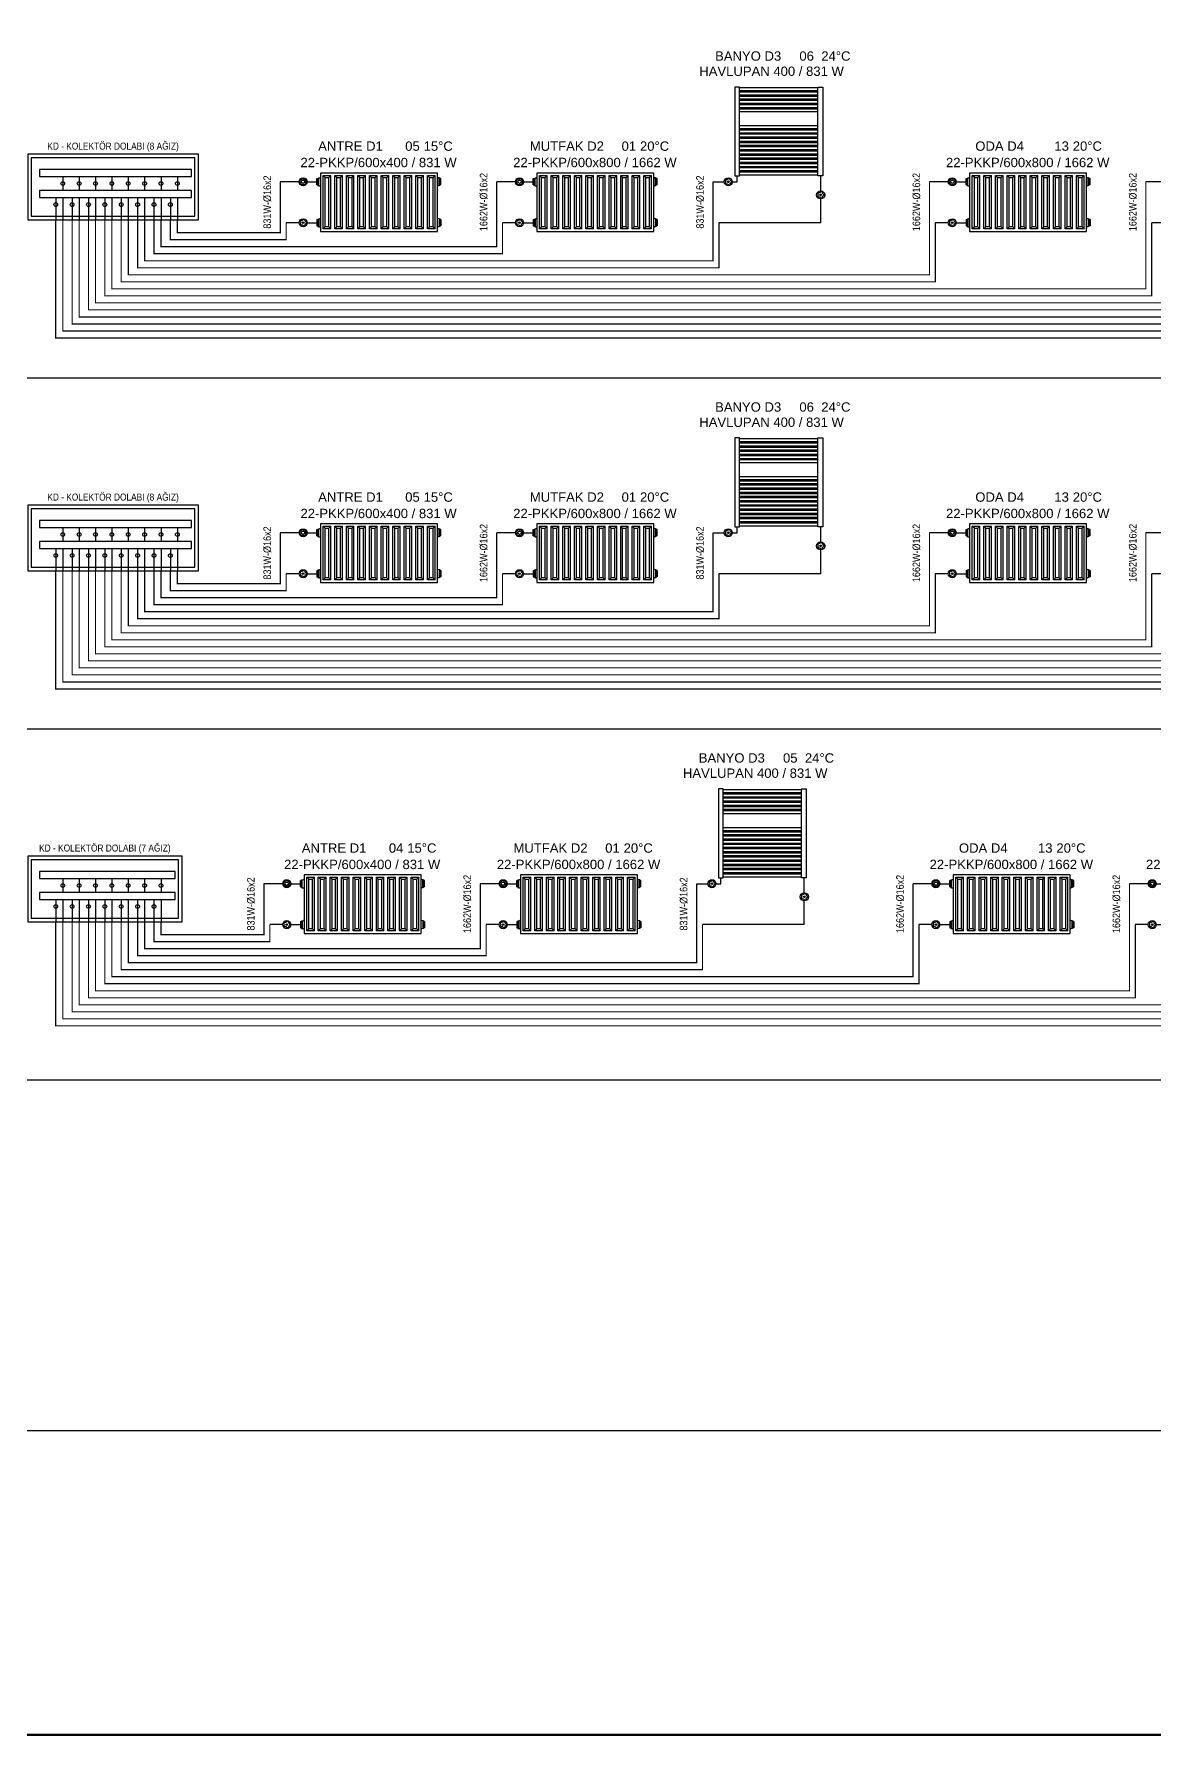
# Model space of a CAD drawing. Header units: centimetres. Extents: x -61 to 10101, y -10955 to 1521.
# Drawn here: x 5185 to 6143, y -4461 to -3006 of the extents above; entities that cross this region are included whole.
import ezdxf
from ezdxf.enums import TextEntityAlignment as Align

# ---------------------------------------------------------------- set-up
doc = ezdxf.new("R2010")
doc.units = ezdxf.units.CM
doc.linetypes.add('DASHED', pattern=[1.524, 1.27, -0.254])
doc.linetypes.add('ISITMA DONUS HATTI', pattern=[1.66, 1.57, -0.02, -0.07])
for name, color, linetype in [('MTY-ISITMA-DONUS-BORU', 30, 'ISITMA DONUS HATTI'), ('MTY-ISITMA-GIDIS-BORU', 10, 'Continuous'), ('MTY-RADYATÖR', 2, 'Continuous'), ('ROTAS-ISITMA-CAP', 41, 'Continuous'), ('ROTAS-ISITMA-DONUS', 30, 'DASHED'), ('ROTAS-ISITMA-GIDIS', 10, 'Continuous'), ('ROTAS-ISITMA-KOLEKTOR', 6, 'Continuous'), ('ROTAS-KAT-BANDI', 8, 'Continuous'), ('ROTAS-MASKE', 7, 'Continuous'), ('ROTAS-PAFTA', 7, 'Continuous'), ('ROTAS-RADYATOR', 2, 'Continuous')]:
    doc.layers.add(name, color=color, linetype=linetype)
doc.styles.add('MTYCAPLT', font='arial.ttf', dxfattribs={"width": 0.65, "height": 1})
doc.styles.add('ROTAS', font='arial.ttf')

# ---------------------------------------------------------------- blocks, each defined once
blk = doc.blocks.new('ROTAS-KOLEKTOR-SEMA-7')
for p, q in [((30, 37), (30, 25)), ((44, 37), (44, 25)), ((58, 37), (58, 25)), ((72, 37), (72, 25)), ((86, 37), (86, 25)), ((100, 37), (100, 25)), ((114, 37), (114, 25)), ((24, 19), (24, 0)), ((30, 19), (30, 0)), ((38, 19), (38, 0)), ((44, 19), (44, 0)), ((52, 19), (52, 0)), ((58, 19), (58, 0)), ((66, 19), (66, 0)), ((72, 19), (72, 0)), ((80, 19), (80, 0)), ((86, 19), (86, 0)), ((94, 19), (94, 0)), ((100, 19), (100, 0)), ((108, 19), (108, 0)), ((114, 19), (114, 0))]:
    blk.add_line(p, q)
for points in [[(0, 0), (132, 0), (132, 56), (0, 56)], [(3, 3), (129, 3), (129, 53), (3, 53)], [(10, 37), (126, 37), (126, 43), (10, 43)], [(10, 19), (126, 19), (126, 25), (10, 25)]]:
    blk.add_lwpolyline(points, close=True)
for centre in [(30, 31), (44, 31), (58, 31), (72, 31), (86, 31), (100, 31), (114, 31), (24, 13), (38, 13), (52, 13), (66, 13), (80, 13), (94, 13), (108, 13)]:
    blk.add_circle(centre, 1.6)
blk = doc.blocks.new('MTY-RADYATOR KOLON')
at = {"layer": 'MTY-ISITMA-DONUS-BORU'}
for p, q in [((11, 22.5), (0, 22.5)), ((17.9, 22.5), (26.3, 22.5))]:
    blk.add_line(p, q, dxfattribs=at)
at = {"layer": 'MTY-ISITMA-GIDIS-BORU'}
for p, q in [((11, 57.5), (-5, 57.5)), ((17.9, 57.5), (26.3, 57.5))]:
    blk.add_line(p, q, dxfattribs=at)
at = {"layer": 'MTY-RADYATÖR', "color": 15}
for p, q in [((12.3, 58.4), (11.9, 58.5)), ((12.8, 59.1), (12.5, 59.4)), ((13.4, 60), (13.6, 59.6)), ((14.5, 60.2), (14.5, 59.4)), ((15.5, 60), (15.3, 59.6)), ((16.1, 59.1), (16.4, 59.4)), ((16.6, 58.4), (17, 58.5)), ((26.3, 60.2), (27.2, 60.2)), ((26.3, 58.8), (26.3, 60.2)), ((26.3, 58.8), (27.2, 58.8)), ((26.3, 56.2), (26.3, 58.8)), ((27.2, 60.2), (27.2, 60.7)), ((27.2, 60.7), (27.8, 60.7)), ((27.2, 58.8), (27.2, 60.2)), ((27.2, 56.2), (27.2, 58.8)), ((27.8, 60.9), (28.8, 61)), ((27.8, 60.7), (27.8, 60.9)), ((27.8, 54.3), (27.8, 60.7)), ((31.6, 17.2), (31.6, 63)), ((31.6, 63), (38.2, 63)), ((33.4, 61.3), (31.6, 63)), ((33.4, 19), (33.4, 61.3)), ((33.4, 61.3), (36.5, 61.3)), ((36.5, 61.3), (38.2, 63)), ((36.5, 19), (36.5, 61.3)), ((38.2, 17.2), (38.2, 63)), ((41.5, 17.2), (41.5, 63)), ((43.3, 61.3), (41.5, 63)), ((41.5, 63), (48.1, 63)), ((43.3, 19), (43.3, 61.3)), ((43.3, 61.3), (46.4, 61.3)), ((46.4, 61.3), (48.1, 63)), ((46.4, 19), (46.4, 61.3)), ((48.1, 17.2), (48.1, 63)), ((51.5, 17.2), (51.5, 63)), ((53.2, 61.3), (51.5, 63)), ((51.5, 63), (58, 63)), ((53.2, 19), (53.2, 61.3)), ((53.2, 61.3), (56.3, 61.3)), ((56.3, 61.3), (58, 63)), ((56.3, 19), (56.3, 61.3)), ((58, 17.2), (58, 63)), ((61.4, 17.2), (61.4, 63)), ((61.4, 63), (67.9, 63)), ((63.1, 61.3), (61.4, 63)), ((63.1, 19), (63.1, 61.3)), ((63.1, 61.3), (66.2, 61.3)), ((66.2, 61.3), (67.9, 63)), ((66.2, 19), (66.2, 61.3)), ((67.9, 17.2), (67.9, 63)), ((71.3, 17.2), (71.3, 63)), ((71.3, 63), (77.8, 63)), ((73, 61.3), (71.3, 63)), ((73, 19), (73, 61.3)), ((73, 61.3), (76.1, 61.3)), ((76.1, 61.3), (77.8, 63)), ((76.1, 19), (76.1, 61.3)), ((77.8, 17.2), (77.8, 63)), ((81.2, 17.2), (81.2, 63)), ((81.2, 63), (87.7, 63)), ((82.9, 61.3), (81.2, 63)), ((82.9, 19), (82.9, 61.3)), ((82.9, 61.3), (86, 61.3)), ((86, 61.3), (87.7, 63)), ((86, 19), (86, 61.3)), ((87.7, 17.2), (87.7, 63)), ((91.1, 17.2), (91.1, 63)), ((91.1, 63), (97.6, 63)), ((92.8, 61.3), (91.1, 63)), ((92.8, 19), (92.8, 61.3)), ((92.8, 61.3), (95.9, 61.3)), ((95.9, 61.3), (97.6, 63)), ((95.9, 19), (95.9, 61.3)), ((97.6, 17.2), (97.6, 63)), ((101, 17.2), (101, 63)), ((101, 63), (107.5, 63)), ((102.7, 61.3), (101, 63)), ((102.7, 19), (102.7, 61.3)), ((102.7, 61.3), (105.8, 61.3)), ((105.8, 61.3), (107.5, 63)), ((105.8, 19), (105.8, 61.3)), ((107.5, 17.2), (107.5, 63)), ((110.9, 17.2), (110.9, 63)), ((110.9, 63), (117.4, 63)), ((112.6, 61.3), (110.9, 63)), ((112.6, 19), (112.6, 61.3)), ((112.6, 61.3), (115.7, 61.3)), ((115.7, 61.3), (117.4, 63)), ((115.7, 19), (115.7, 61.3)), ((117.4, 17.2), (117.4, 63)), ((120.8, 17.2), (120.8, 63)), ((120.8, 63), (127.3, 63)), ((122.5, 61.3), (120.8, 63)), ((122.5, 19), (122.5, 61.3)), ((122.5, 61.3), (125.6, 61.3)), ((125.6, 61.3), (127.3, 63)), ((125.6, 19), (125.6, 61.3)), ((127.3, 17.2), (127.3, 63)), ((130.8, 60.9), (129.8, 61)), ((130.8, 60.7), (130.8, 60.9)), ((130.8, 54.3), (130.8, 60.7)), ((131.4, 60.7), (130.8, 60.7)), ((131.4, 60.2), (131.4, 60.7)), ((132.3, 60.2), (131.4, 60.2)), ((131.4, 58.8), (131.4, 60.2)), ((132.3, 58.8), (131.4, 58.8)), ((131.4, 56.2), (131.4, 58.8)), ((132.3, 58.8), (132.3, 60.2)), ((132.3, 56.2), (132.3, 58.8)), ((11.7, 57.5), (12.5, 57.5)), ((12.3, 56.6), (11.9, 56.5)), ((12.8, 55.9), (12.5, 55.6)), ((13.4, 55), (13.6, 55.4)), ((14.5, 54.8), (14.5, 55.6)), ((15.5, 55), (15.3, 55.4)), ((16.1, 55.9), (16.4, 55.6)), ((17.2, 57.5), (16.4, 57.5)), ((16.6, 56.6), (17, 56.5)), ((26.3, 56.2), (27.2, 56.2)), ((26.3, 54.8), (26.3, 56.2)), ((26.3, 54.8), (27.2, 54.8)), ((27.2, 54.8), (27.2, 56.2)), ((27.2, 54.3), (27.2, 54.8)), ((27.2, 54.3), (27.8, 54.3)), ((27.8, 54.1), (27.8, 54.3)), ((27.8, 54.1), (28.8, 54)), ((130.8, 54.1), (129.8, 54)), ((131.4, 54.3), (130.8, 54.3)), ((130.8, 54.1), (130.8, 54.3)), ((132.3, 56.2), (131.4, 56.2)), ((131.4, 54.8), (131.4, 56.2)), ((132.3, 54.8), (131.4, 54.8)), ((131.4, 54.3), (131.4, 54.8)), ((132.3, 54.8), (132.3, 56.2)), ((15.2, 22.5), (13.8, 22.5)), ((26.3, 25.2), (27.2, 25.2)), ((26.3, 25.2), (26.3, 23.8)), ((26.3, 23.8), (27.2, 23.8)), ((26.3, 23.8), (26.3, 21.2)), ((26.3, 21.2), (27.2, 21.2)), ((26.3, 21.2), (26.3, 19.8)), ((26.3, 19.8), (27.2, 19.8)), ((27.2, 25.7), (27.8, 25.7)), ((27.2, 25.7), (27.2, 25.2)), ((27.2, 25.2), (27.2, 23.8)), ((27.2, 23.8), (27.2, 21.2)), ((27.2, 21.2), (27.2, 19.8)), ((27.2, 19.8), (27.2, 19.3)), ((27.2, 19.3), (27.8, 19.3)), ((27.8, 25.9), (28.8, 26)), ((27.8, 25.9), (27.8, 25.7)), ((27.8, 25.7), (27.8, 19.3)), ((27.8, 19.3), (27.8, 19.1)), ((27.8, 19.1), (28.8, 19)), ((33.4, 19), (31.6, 17.2)), ((38.2, 17.2), (31.6, 17.2)), ((36.5, 19), (33.4, 19)), ((36.5, 19), (38.2, 17.2)), ((43.3, 19), (41.5, 17.2)), ((48.1, 17.2), (41.5, 17.2)), ((46.4, 19), (43.3, 19)), ((46.4, 19), (48.1, 17.2)), ((53.2, 19), (51.5, 17.2)), ((58, 17.2), (51.5, 17.2)), ((56.3, 19), (53.2, 19)), ((56.3, 19), (58, 17.2)), ((63.1, 19), (61.4, 17.2)), ((67.9, 17.2), (61.4, 17.2)), ((66.2, 19), (63.1, 19)), ((66.2, 19), (67.9, 17.2)), ((73, 19), (71.3, 17.2)), ((77.8, 17.2), (71.3, 17.2)), ((76.1, 19), (73, 19)), ((76.1, 19), (77.8, 17.2)), ((82.9, 19), (81.2, 17.2)), ((87.7, 17.2), (81.2, 17.2)), ((86, 19), (82.9, 19)), ((86, 19), (87.7, 17.2)), ((92.8, 19), (91.1, 17.2)), ((97.6, 17.2), (91.1, 17.2)), ((95.9, 19), (92.8, 19)), ((95.9, 19), (97.6, 17.2)), ((102.7, 19), (101, 17.2)), ((107.5, 17.2), (101, 17.2)), ((105.8, 19), (102.7, 19)), ((105.8, 19), (107.5, 17.2)), ((112.6, 19), (110.9, 17.2)), ((117.4, 17.2), (110.9, 17.2)), ((115.7, 19), (112.6, 19)), ((115.7, 19), (117.4, 17.2)), ((122.5, 19), (120.8, 17.2)), ((127.3, 17.2), (120.8, 17.2)), ((125.6, 19), (122.5, 19)), ((125.6, 19), (127.3, 17.2)), ((130.8, 25.9), (129.8, 26)), ((130.8, 19.1), (129.8, 19)), ((130.8, 25.9), (130.8, 25.7)), ((130.8, 25.7), (130.8, 19.3)), ((131.4, 25.7), (130.8, 25.7)), ((130.8, 19.3), (130.8, 19.1)), ((131.4, 19.3), (130.8, 19.3)), ((131.4, 25.7), (131.4, 25.2)), ((132.3, 25.2), (131.4, 25.2)), ((131.4, 25.2), (131.4, 23.8)), ((132.3, 23.8), (131.4, 23.8)), ((131.4, 23.8), (131.4, 21.2)), ((132.3, 21.2), (131.4, 21.2)), ((131.4, 21.2), (131.4, 19.8)), ((132.3, 19.8), (131.4, 19.8)), ((131.4, 19.8), (131.4, 19.3)), ((132.3, 25.2), (132.3, 23.8)), ((132.3, 23.8), (132.3, 21.2)), ((132.3, 21.2), (132.3, 19.8))]:
    blk.add_line(p, q, dxfattribs=at)
blk.add_lwpolyline([(129.3, 65), (29.3, 65), (29.3, 15), (129.3, 15)], close=True, dxfattribs=at)
for centre, radius in [((14.5, 57.5), 3.45), ((14.5, 57.5), 2.72), ((14.5, 57.5), 1.41), ((14.5, 22.5), 3.45), ((14.5, 22.5), 0.697)]:
    blk.add_circle(centre, radius, dxfattribs=at)
for centre, radius, start, end in [((28.7, 61.6), 0.575, 274, 350), ((129.8, 61.6), 0.575, 190, 266), ((28.7, 53.4), 0.575, 10, 86), ((129.8, 53.4), 0.575, 94, 170), ((12.6, 23.9), 0.622, 108, 180), ((10.3, 22.5), 2.15, 320.2532, 39.7468), ((12.6, 21.1), 0.622, 180, 252), ((12.5, 28.5), 4.01, 267.9571, 308.0429), ((13.1, 18.2), 2.44, 37.6114, 106.3886), ((15.2, 24.7), 0.622, 36, 108), ((15.2, 20.3), 0.622, 252, 324), ((18.5, 25.4), 2.8, 186.5365, 245.4635), ((18.3, 19.7), 2.6, 112.1116, 175.8884), ((16.8, 22.5), 0.622, 324, 36), ((28.7, 26.6), 0.575, 274, 350), ((28.7, 18.4), 0.575, 10, 86), ((129.8, 26.6), 0.575, 190, 266), ((129.8, 18.4), 0.575, 94, 170)]:
    blk.add_arc(centre, radius, start, end, dxfattribs=at)
at = {"layer": 'MTY-RADYATÖR', "color": 2, "style": 'MTYCAPLT', "width": 0.65}
for tag, p, height in [('MAHAL_001', (63.5, 86), 10), ('RAD_001', (69.6, 72.5), 10), ('NO_001', (33.9, 42.2), 15), ('DERECE_001', (86.3, 32.4), 10)]:
    blk.add_attdef(tag, p, '', height=height, dxfattribs=at)
blk = doc.blocks.new('MTY-RADYATÖR BANYOPAN KOLON')
at = {"layer": 'MTY-ISITMA-DONUS-BORU'}
for p, q in [((87, 49.7), (87, 62.5)), ((87, 22.5), (87, 42.8)), ((87, 22.5), (0, 22.5))]:
    blk.add_line(p, q, dxfattribs=at)
at = {"layer": 'MTY-ISITMA-GIDIS-BORU'}
for p, q in [((15.7, 57.5), (15.7, 62.5)), ((-5, 57.5), (4.6, 57.5)), ((11.5, 57.5), (15.7, 57.5))]:
    blk.add_line(p, q, dxfattribs=at)
at = {"layer": 'MTY-RADYATÖR', "color": 15}
for p, q in [((8.7, 57.5), (7.3, 57.5)), ((87.7, 46.3), (86.3, 46.3))]:
    blk.add_line(p, q, dxfattribs=at)
at = {"layer": 'MTY-RADYATÖR', "color": 15, "linetype": 'ByBlock'}
for points in [[(13.7, 138.5), (13.7, 62.5)], [(17.7, 138.5), (13.7, 138.5)], [(17.7, 62.5), (17.7, 138.5)], [(84.7, 137.7), (17.7, 137.7)], [(84.7, 135.2), (17.7, 135.2)], [(84.7, 134.1), (17.7, 134.1)], [(84.7, 131.6), (17.7, 131.6)], [(84.7, 62.5), (84.7, 138.5)], [(84.7, 138.5), (88.7, 138.5)], [(88.7, 138.5), (88.7, 62.5)], [(84.7, 130.5), (17.7, 130.5)], [(84.7, 128), (17.7, 128)], [(84.7, 126.9), (17.7, 126.9)], [(84.7, 124.4), (17.7, 124.4)], [(84.7, 123.3), (17.7, 123.3)], [(84.7, 120.8), (17.7, 120.8)], [(84.7, 119.7), (17.7, 119.7)], [(84.7, 117.2), (17.7, 117.2)], [(84.7, 105.3), (17.7, 105.3)], [(84.7, 102.8), (17.7, 102.8)], [(84.7, 101.7), (17.7, 101.7)], [(84.7, 99.2), (17.7, 99.2)], [(84.7, 98.1), (17.7, 98.1)], [(84.7, 95.6), (17.7, 95.6)], [(84.7, 94.5), (17.7, 94.5)], [(84.7, 92), (17.7, 92)], [(84.7, 90.9), (17.7, 90.9)], [(84.7, 88.4), (17.7, 88.4)], [(84.7, 87.3), (17.7, 87.3)], [(84.7, 84.8), (17.7, 84.8)], [(84.7, 83.7), (17.7, 83.7)], [(84.7, 81.2), (17.7, 81.2)], [(84.7, 80.1), (17.7, 80.1)], [(84.7, 77.6), (17.7, 77.6)], [(84.7, 76.5), (17.7, 76.5)], [(84.7, 74), (17.7, 74)], [(84.7, 72.9), (17.7, 72.9)], [(13.7, 62.5), (17.7, 62.5)], [(84.7, 70.4), (17.7, 70.4)], [(84.7, 69.3), (17.7, 69.3)], [(84.7, 66.9), (17.7, 66.9)], [(84.7, 65.7), (17.7, 65.7)], [(84.7, 63.2), (17.7, 63.2)], [(88.7, 62.5), (84.7, 62.5)]]:
    blk.add_lwpolyline(points, dxfattribs=at)
at = {"layer": 'MTY-RADYATÖR', "color": 15}
for centre, radius in [((8, 57.5), 3.45), ((8, 57.5), 0.697), ((87, 46.3), 3.45), ((87, 46.3), 0.697)]:
    blk.add_circle(centre, radius, dxfattribs=at)
for centre, radius, start, end in [((6.1, 58.9), 0.622, 108, 180), ((3.8, 57.5), 2.15, 320.2532, 39.7468), ((6.1, 63.5), 4.01, 267.9571, 308.0429), ((8.7, 59.7), 0.622, 36, 108), ((12, 60.4), 2.8, 186.5365, 245.4635), ((6.1, 56.1), 0.622, 180, 252), ((6.6, 53.2), 2.44, 37.6114, 106.3886), ((8.7, 55.3), 0.622, 252, 324), ((11.8, 54.7), 2.6, 112.1116, 175.8884), ((10.4, 57.5), 0.622, 324, 36), ((85.1, 47.7), 0.622, 108, 180), ((82.8, 46.3), 2.15, 320.2532, 39.7468), ((85.1, 44.9), 0.622, 180, 252), ((85, 52.3), 4.01, 267.9571, 308.0429), ((85.6, 42), 2.44, 37.6114, 106.3886), ((87.7, 48.5), 0.622, 36, 108), ((87.7, 44.1), 0.622, 252, 324), ((91, 49.2), 2.8, 186.5365, 245.4635), ((90.8, 43.5), 2.6, 112.1116, 175.8884), ((89.3, 46.3), 0.622, 324, 36)]:
    blk.add_arc(centre, radius, start, end, dxfattribs=at)
at = {"layer": 'MTY-RADYATÖR', "style": 'MTYCAPLT', "width": 0.65}
for tag, p, height in [('MAHAL_001', (35.4, 157.7), 10), ('RAD_001', (41.5, 142.7), 10), ('DERECE_001', (32.2, 111.8), 10), ('NO_001', (40.8, 78), 15)]:
    blk.add_attdef(tag, p, '', height=height, dxfattribs=at)
blk = doc.blocks.new('ROTAS-KOLEKTOR-SEMA-8')
for p, q in [((30, 37), (30, 25)), ((44, 37), (44, 25)), ((58, 37), (58, 25)), ((72, 37), (72, 25)), ((86, 37), (86, 25)), ((100, 37), (100, 25)), ((114, 37), (114, 25)), ((128, 37), (128, 25)), ((24, 19), (24, 0)), ((30, 19), (30, 0)), ((38, 19), (38, 0)), ((44, 19), (44, 0)), ((52, 19), (52, 0)), ((58, 19), (58, 0)), ((66, 19), (66, 0)), ((72, 19), (72, 0)), ((80, 19), (80, 0)), ((86, 19), (86, 0)), ((94, 19), (94, 0)), ((100, 19), (100, 0)), ((108, 19), (108, 0)), ((114, 19), (114, 0)), ((122, 19), (122, 0)), ((128, 19), (128, 0))]:
    blk.add_line(p, q)
for points in [[(0, 0), (146, 0), (146, 56), (0, 56)], [(3, 3), (143, 3), (143, 53), (3, 53)], [(10, 37), (140, 37), (140, 43), (10, 43)], [(10, 19), (140, 19), (140, 25), (10, 25)]]:
    blk.add_lwpolyline(points, close=True)
for centre in [(30, 31), (44, 31), (58, 31), (72, 31), (86, 31), (100, 31), (114, 31), (128, 31), (24, 13), (38, 13), (52, 13), (66, 13), (80, 13), (94, 13), (108, 13), (122, 13)]:
    blk.add_circle(centre, 1.6)

msp = doc.modelspace()

# ---------------------------------------------------------------- linework, layer by layer
at = {"layer": 'ROTAS-ISITMA-DONUS', "ltscale": 12, "const_width": 1}
for points in [[(5204, -3165), (5204, -3266), (6696, -3266), (6696, -3167.5)], [(5218, -3165), (5218, -3254), (6511, -3254), (6511, -3167.5)], [(5232, -3165), (5232, -3242), (6326, -3242), (6326, -3167.5)], [(5246, -3165), (5246, -3230), (6141, -3230), (6141, -3167.5)], [(5260, -3165), (5260, -3218), (5956, -3218), (5956, -3167.5)], [(5274, -3165), (5274, -3206), (5771, -3206), (5771, -3167.5)], [(5288, -3165), (5288, -3194), (5586, -3194), (5586, -3167.5)], [(5302, -3165), (5302, -3182), (5401, -3182), (5401, -3167.5)], [(5204, -3465), (5204, -3566), (6696, -3566), (6696, -3467.5)], [(5218, -3465), (5218, -3554), (6511, -3554), (6511, -3467.5)], [(5232, -3465), (5232, -3542), (6326, -3542), (6326, -3467.5)], [(5246, -3465), (5246, -3530), (6141, -3530), (6141, -3467.5)], [(5260, -3465), (5260, -3518), (5956, -3518), (5956, -3467.5)], [(5274, -3465), (5274, -3506), (5771, -3506), (5771, -3467.5)], [(5288, -3465), (5288, -3494), (5586, -3494), (5586, -3467.5)], [(5302, -3465), (5302, -3482), (5401, -3482), (5401, -3467.5)], [(5204, -3765), (5204, -3854), (6497, -3854), (6497, -3767.5)], [(5218, -3765), (5218, -3842), (6312, -3842), (6312, -3767.5)], [(5232, -3765), (5232, -3830), (6127, -3830), (6127, -3767.5)], [(5246, -3765), (5246, -3818), (5942, -3818), (5942, -3767.5)], [(5260, -3765), (5260, -3806), (5757, -3806), (5757, -3767.5)], [(5274, -3765), (5274, -3794), (5572, -3794), (5572, -3767.5)], [(5288, -3765), (5288, -3782), (5387, -3782), (5387, -3767.5)]]:
    msp.add_lwpolyline(points, dxfattribs=at)
at = {"layer": 'ROTAS-ISITMA-GIDIS', "const_width": 1}
for points in [[(5210, -3165), (5210, -3260), (6691, -3260), (6691, -3132.5)], [(5224, -3165), (5224, -3248), (6506, -3248), (6506, -3132.5)], [(5238, -3165), (5238, -3236), (6321, -3236), (6321, -3132.5)], [(5252, -3165), (5252, -3224), (6136, -3224), (6136, -3132.5)], [(5266, -3165), (5266, -3212), (5951, -3212), (5951, -3132.5)], [(5280, -3165), (5280, -3200), (5766, -3200), (5766, -3132.5)], [(5294, -3165), (5294, -3188), (5581, -3188), (5581, -3132.5)], [(5308, -3165), (5308, -3176), (5396, -3176), (5396, -3132.5)], [(5210, -3465), (5210, -3560), (6691, -3560), (6691, -3432.5)], [(5224, -3465), (5224, -3548), (6506, -3548), (6506, -3432.5)], [(5238, -3465), (5238, -3536), (6321, -3536), (6321, -3432.5)], [(5252, -3465), (5252, -3524), (6136, -3524), (6136, -3432.5)], [(5266, -3465), (5266, -3512), (5951, -3512), (5951, -3432.5)], [(5280, -3465), (5280, -3500), (5766, -3500), (5766, -3432.5)], [(5294, -3465), (5294, -3488), (5581, -3488), (5581, -3432.5)], [(5308, -3465), (5308, -3476), (5396, -3476), (5396, -3432.5)], [(5210, -3765), (5210, -3848), (6492, -3848), (6492, -3732.5)], [(5224, -3765), (5224, -3836), (6307, -3836), (6307, -3732.5)], [(5238, -3765), (5238, -3824), (6122, -3824), (6122, -3732.5)], [(5252, -3765), (5252, -3812), (5937, -3812), (5937, -3732.5)], [(5266, -3765), (5266, -3800), (5752, -3800), (5752, -3732.5)], [(5280, -3765), (5280, -3788), (5567, -3788), (5567, -3732.5)], [(5294, -3765), (5294, -3776), (5382, -3776), (5382, -3732.5)]]:
    msp.add_lwpolyline(points, dxfattribs=at)
at = {"layer": 'ROTAS-KAT-BANDI'}
for points in [[(2000, -3300), (7400, -3300)], [(2000, -3600), (7400, -3600)], [(2000, -3900), (7400, -3900)], [(2000, -4200), (7400, -4200)]]:
    msp.add_lwpolyline(points, dxfattribs=at)

# ---------------------------------------------------------------- block references
at = {"layer": 'ROTAS-ISITMA-KOLEKTOR'}
for name, p in [('ROTAS-KOLEKTOR-SEMA-8', (5180, -3165)), ('ROTAS-KOLEKTOR-SEMA-8', (5180, -3465)), ('ROTAS-KOLEKTOR-SEMA-7', (5180, -3765))]:
    msp.add_blockref(name, p, dxfattribs=at)
at = {"layer": 'ROTAS-RADYATOR'}
ref = msp.add_blockref('MTY-RADYATOR KOLON', (6141, -3190), dxfattribs=at)
ref.add_attrib('RAD_001', '22-PKKP/600x800 / 1662 W', dxfattribs={"layer": 'MTY-RADYATÖR', "color": 2, "height": 8, "style": 'MTYCAPLT'}).set_placement((6220, -3116), align=Align.MIDDLE_CENTER)
ref.add_attrib('NO_001', '03', dxfattribs={"layer": 'MTY-RADYATÖR', "color": 2, "height": 8, "style": 'MTYCAPLT'}).set_placement((6249, -3102), align=Align.MIDDLE_CENTER)
ref.add_attrib('DERECE_001', '20°C', dxfattribs={"layer": 'MTY-RADYATÖR', "color": 2, "height": 8, "style": 'MTYCAPLT'}).set_placement((6271, -3102), align=Align.MIDDLE_CENTER)
ref.add_attrib('MAHAL_001', 'ODA D5', dxfattribs={"layer": 'MTY-RADYATÖR', "color": 2, "height": 8, "style": 'MTYCAPLT'}).set_placement((6196, -3102), align=Align.MIDDLE_CENTER)
ref = msp.add_blockref('MTY-RADYATOR KOLON', (6141, -3490), dxfattribs=at)
ref.add_attrib('RAD_001', '22-PKKP/600x800 / 1662 W', dxfattribs={"layer": 'MTY-RADYATÖR', "color": 2, "height": 8, "style": 'MTYCAPLT'}).set_placement((6220, -3416), align=Align.MIDDLE_CENTER)
ref.add_attrib('NO_001', '03', dxfattribs={"layer": 'MTY-RADYATÖR', "color": 2, "height": 8, "style": 'MTYCAPLT'}).set_placement((6249, -3402), align=Align.MIDDLE_CENTER)
ref.add_attrib('DERECE_001', '20°C', dxfattribs={"layer": 'MTY-RADYATÖR', "color": 2, "height": 8, "style": 'MTYCAPLT'}).set_placement((6271, -3402), align=Align.MIDDLE_CENTER)
ref.add_attrib('MAHAL_001', 'ODA D5', dxfattribs={"layer": 'MTY-RADYATÖR', "color": 2, "height": 8, "style": 'MTYCAPLT'}).set_placement((6196, -3402), align=Align.MIDDLE_CENTER)
ref = msp.add_blockref('MTY-RADYATOR KOLON', (6127, -3790), dxfattribs=at)
ref.add_attrib('RAD_001', '22-PKKP/600x800 / 1662 W', dxfattribs={"layer": 'MTY-RADYATÖR', "color": 2, "height": 8, "style": 'MTYCAPLT'}).set_placement((6206, -3716), align=Align.MIDDLE_CENTER)
ref.add_attrib('NO_001', '03', dxfattribs={"layer": 'MTY-RADYATÖR', "color": 2, "height": 8, "style": 'MTYCAPLT'}).set_placement((6235, -3702), align=Align.MIDDLE_CENTER)
ref.add_attrib('DERECE_001', '20°C', dxfattribs={"layer": 'MTY-RADYATÖR', "color": 2, "height": 8, "style": 'MTYCAPLT'}).set_placement((6257, -3702), align=Align.MIDDLE_CENTER)
ref.add_attrib('MAHAL_001', 'ODA D5', dxfattribs={"layer": 'MTY-RADYATÖR', "color": 2, "height": 8, "style": 'MTYCAPLT'}).set_placement((6182, -3702), align=Align.MIDDLE_CENTER)

# ---------------------------------------------------------------- wipeouts: each hides what was drawn before it
for points in [[(5764, -3044), (5864, -3044), (5864, -3032), (5764, -3032)], [(5420.8, -3122), (5535.2, -3122), (5535.2, -3110), (5420.8, -3110)], [(5603.4, -3122), (5722.6, -3122), (5722.6, -3110), (5603.4, -3110)], [(5973.4, -3122), (6092.6, -3122), (6092.6, -3110), (5973.4, -3110)], [(5764, -3344), (5864, -3344), (5864, -3332), (5764, -3332)], [(5420.8, -3422), (5535.2, -3422), (5535.2, -3410), (5420.8, -3410)], [(5603.4, -3422), (5722.6, -3422), (5722.6, -3410), (5603.4, -3410)], [(5973.4, -3422), (6092.6, -3422), (6092.6, -3410), (5973.4, -3410)], [(5750, -3644), (5850, -3644), (5850, -3632), (5750, -3632)], [(5406.8, -3722), (5521.2, -3722), (5521.2, -3710), (5406.8, -3710)], [(5589.4, -3722), (5708.6, -3722), (5708.6, -3710), (5589.4, -3710)], [(5959.4, -3722), (6078.6, -3722), (6078.6, -3710), (5959.4, -3710)]]:
    msp.add_wipeout(points).dxf.layer = 'ROTAS-MASKE'

# ---------------------------------------------------------------- next in the draw order: wipeouts: each hides what was drawn before it
for points in [[(5772.8, -3031), (5815.2, -3031), (5815.2, -3019), (5772.8, -3019)], [(5837.2, -3031), (5850.8, -3031), (5850.8, -3019), (5837.2, -3019)], [(5205.6, -3106.5), (5297.4, -3106.5), (5297.4, -3097.5), (5205.6, -3097.5)], [(5432.8, -3108), (5475.2, -3108), (5475.2, -3096), (5432.8, -3096)], [(5500.2, -3108), (5513.8, -3108), (5513.8, -3096), (5500.2, -3096)], [(5615.4, -3108), (5662.6, -3108), (5662.6, -3096), (5615.4, -3096)], [(5685.2, -3108), (5698.8, -3108), (5698.8, -3096), (5685.2, -3096)], [(5992.6, -3108), (6025.4, -3108), (6025.4, -3096), (5992.6, -3096)], [(6055.2, -3108), (6068.8, -3108), (6068.8, -3096), (6055.2, -3096)], [(6131.6, -3171.2), (6131.6, -3131.5), (6121.9, -3131.5), (6121.9, -3171.2)], [(5772.8, -3331), (5815.2, -3331), (5815.2, -3319), (5772.8, -3319)], [(5837.2, -3331), (5850.8, -3331), (5850.8, -3319), (5837.2, -3319)], [(5205.6, -3406.5), (5297.4, -3406.5), (5297.4, -3397.5), (5205.6, -3397.5)], [(5432.8, -3408), (5475.2, -3408), (5475.2, -3396), (5432.8, -3396)], [(5500.2, -3408), (5513.8, -3408), (5513.8, -3396), (5500.2, -3396)], [(5615.4, -3408), (5662.6, -3408), (5662.6, -3396), (5615.4, -3396)], [(5685.2, -3408), (5698.8, -3408), (5698.8, -3396), (5685.2, -3396)], [(5992.6, -3408), (6025.4, -3408), (6025.4, -3396), (5992.6, -3396)], [(6055.2, -3408), (6068.8, -3408), (6068.8, -3396), (6055.2, -3396)], [(6131.6, -3471.2), (6131.6, -3431.5), (6121.9, -3431.5), (6121.9, -3471.2)], [(5758.8, -3631), (5801.2, -3631), (5801.2, -3619), (5758.8, -3619)], [(5823.2, -3631), (5836.8, -3631), (5836.8, -3619), (5823.2, -3619)], [(5198.6, -3706.5), (5290.4, -3706.5), (5290.4, -3697.5), (5198.6, -3697.5)], [(5418.8, -3708), (5461.2, -3708), (5461.2, -3696), (5418.8, -3696)], [(5486.2, -3708), (5499.8, -3708), (5499.8, -3696), (5486.2, -3696)], [(5601.4, -3708), (5648.6, -3708), (5648.6, -3696), (5601.4, -3696)], [(5671.2, -3708), (5684.8, -3708), (5684.8, -3696), (5671.2, -3696)], [(5978.6, -3708), (6011.4, -3708), (6011.4, -3696), (5978.6, -3696)], [(6041.2, -3708), (6054.8, -3708), (6054.8, -3696), (6041.2, -3696)], [(6117.6, -3771.2), (6117.6, -3731.5), (6107.9, -3731.5), (6107.9, -3771.2)]]:
    msp.add_wipeout(points).dxf.layer = 'ROTAS-MASKE'

# ---------------------------------------------------------------- next in the draw order: texts
at = {"layer": 'ROTAS-ISITMA-CAP', "style": 'ROTAS', "width": 0.85}
for p in [(6130, -3149.8), (6130, -3449.8), (6116, -3749.8)]:
    msp.add_text('1662W-Ø16x2', height=6.5, rotation=90, dxfattribs=at).set_placement(p, align=Align.BOTTOM_CENTER)
at = {"layer": 'ROTAS-ISITMA-KOLEKTOR', "style": 'ROTAS', "width": 0.85}
for s, p in [('KD - KOLEKTÖR DOLABI (8 AĞIZ)', (5253, -3102)), ('KD - KOLEKTÖR DOLABI (8 AĞIZ)', (5253, -3402)), ('KD - KOLEKTÖR DOLABI (7 AĞIZ)', (5246, -3702))]:
    msp.add_text(s, height=6, dxfattribs=at).set_placement(p, align=Align.MIDDLE_CENTER)

# ---------------------------------------------------------------- next in the draw order: wipeouts: each hides what was drawn before it
for points in [[(5857.4, -3031), (5880.6, -3031), (5880.6, -3019), (5857.4, -3019)], [(5517.4, -3108), (5540.6, -3108), (5540.6, -3096), (5517.4, -3096)], [(5702.4, -3108), (5725.6, -3108), (5725.6, -3096), (5702.4, -3096)], [(6072.4, -3108), (6095.6, -3108), (6095.6, -3096), (6072.4, -3096)], [(5857.4, -3331), (5880.6, -3331), (5880.6, -3319), (5857.4, -3319)], [(5517.4, -3408), (5540.6, -3408), (5540.6, -3396), (5517.4, -3396)], [(5702.4, -3408), (5725.6, -3408), (5725.6, -3396), (5702.4, -3396)], [(6072.4, -3408), (6095.6, -3408), (6095.6, -3396), (6072.4, -3396)], [(5843.4, -3631), (5866.6, -3631), (5866.6, -3619), (5843.4, -3619)], [(5503.4, -3708), (5526.6, -3708), (5526.6, -3696), (5503.4, -3696)], [(5688.4, -3708), (5711.6, -3708), (5711.6, -3696), (5688.4, -3696)], [(6058.4, -3708), (6081.6, -3708), (6081.6, -3696), (6058.4, -3696)]]:
    msp.add_wipeout(points).dxf.layer = 'ROTAS-MASKE'

# ---------------------------------------------------------------- next in the draw order: block references
at = {"layer": 'ROTAS-RADYATOR'}
ref = msp.add_blockref('MTY-RADYATÖR BANYOPAN KOLON', (5771, -3190), dxfattribs=at)
ref.add_attrib('RAD_001', 'HAVLUPAN 400 / 831 W', dxfattribs={"layer": 'MTY-RADYATÖR', "height": 8, "style": 'MTYCAPLT'}).set_placement((5816, -3038), align=Align.MIDDLE_CENTER)
ref.add_attrib('NO_001', '06', dxfattribs={"layer": 'MTY-RADYATÖR', "height": 8, "style": 'MTYCAPLT'}).set_placement((5846, -3025), align=Align.MIDDLE_CENTER)
ref.add_attrib('DERECE_001', '24°C', dxfattribs={"layer": 'MTY-RADYATÖR', "height": 8, "style": 'MTYCAPLT'}).set_placement((5871, -3025), align=Align.MIDDLE_CENTER)
ref.add_attrib('MAHAL_001', 'BANYO D3', dxfattribs={"layer": 'MTY-RADYATÖR', "height": 8, "style": 'MTYCAPLT'}).set_placement((5796, -3025), align=Align.MIDDLE_CENTER)
ref = msp.add_blockref('MTY-RADYATOR KOLON', (5401, -3190), dxfattribs=at)
ref.add_attrib('RAD_001', '22-PKKP/600x400 / 831 W', dxfattribs={"layer": 'MTY-RADYATÖR', "color": 2, "height": 8, "style": 'MTYCAPLT'}).set_placement((5480, -3116), align=Align.MIDDLE_CENTER)
ref.add_attrib('NO_001', '05', dxfattribs={"layer": 'MTY-RADYATÖR', "color": 2, "height": 8, "style": 'MTYCAPLT'}).set_placement((5509, -3102), align=Align.MIDDLE_CENTER)
ref.add_attrib('DERECE_001', '15°C', dxfattribs={"layer": 'MTY-RADYATÖR', "color": 2, "height": 8, "style": 'MTYCAPLT'}).set_placement((5531, -3102), align=Align.MIDDLE_CENTER)
ref.add_attrib('MAHAL_001', 'ANTRE D1', dxfattribs={"layer": 'MTY-RADYATÖR', "color": 2, "height": 8, "style": 'MTYCAPLT'}).set_placement((5456, -3102), align=Align.MIDDLE_CENTER)
ref = msp.add_blockref('MTY-RADYATOR KOLON', (5586, -3190), dxfattribs=at)
ref.add_attrib('RAD_001', '22-PKKP/600x800 / 1662 W', dxfattribs={"layer": 'MTY-RADYATÖR', "color": 2, "height": 8, "style": 'MTYCAPLT'}).set_placement((5665, -3116), align=Align.MIDDLE_CENTER)
ref.add_attrib('NO_001', '01', dxfattribs={"layer": 'MTY-RADYATÖR', "color": 2, "height": 8, "style": 'MTYCAPLT'}).set_placement((5694, -3102), align=Align.MIDDLE_CENTER)
ref.add_attrib('DERECE_001', '20°C', dxfattribs={"layer": 'MTY-RADYATÖR', "color": 2, "height": 8, "style": 'MTYCAPLT'}).set_placement((5716, -3102), align=Align.MIDDLE_CENTER)
ref.add_attrib('MAHAL_001', 'MUTFAK D2', dxfattribs={"layer": 'MTY-RADYATÖR', "color": 2, "height": 8, "style": 'MTYCAPLT'}).set_placement((5641, -3102), align=Align.MIDDLE_CENTER)
ref = msp.add_blockref('MTY-RADYATOR KOLON', (5956, -3190), dxfattribs=at)
ref.add_attrib('RAD_001', '22-PKKP/600x800 / 1662 W', dxfattribs={"layer": 'MTY-RADYATÖR', "color": 2, "height": 8, "style": 'MTYCAPLT'}).set_placement((6035, -3116), align=Align.MIDDLE_CENTER)
ref.add_attrib('NO_001', '13', dxfattribs={"layer": 'MTY-RADYATÖR', "color": 2, "height": 8, "style": 'MTYCAPLT'}).set_placement((6064, -3102), align=Align.MIDDLE_CENTER)
ref.add_attrib('DERECE_001', '20°C', dxfattribs={"layer": 'MTY-RADYATÖR', "color": 2, "height": 8, "style": 'MTYCAPLT'}).set_placement((6086, -3102), align=Align.MIDDLE_CENTER)
ref.add_attrib('MAHAL_001', 'ODA D4', dxfattribs={"layer": 'MTY-RADYATÖR', "color": 2, "height": 8, "style": 'MTYCAPLT'}).set_placement((6011, -3102), align=Align.MIDDLE_CENTER)
ref = msp.add_blockref('MTY-RADYATÖR BANYOPAN KOLON', (5771, -3490), dxfattribs=at)
ref.add_attrib('RAD_001', 'HAVLUPAN 400 / 831 W', dxfattribs={"layer": 'MTY-RADYATÖR', "height": 8, "style": 'MTYCAPLT'}).set_placement((5816, -3338), align=Align.MIDDLE_CENTER)
ref.add_attrib('NO_001', '06', dxfattribs={"layer": 'MTY-RADYATÖR', "height": 8, "style": 'MTYCAPLT'}).set_placement((5846, -3325), align=Align.MIDDLE_CENTER)
ref.add_attrib('DERECE_001', '24°C', dxfattribs={"layer": 'MTY-RADYATÖR', "height": 8, "style": 'MTYCAPLT'}).set_placement((5871, -3325), align=Align.MIDDLE_CENTER)
ref.add_attrib('MAHAL_001', 'BANYO D3', dxfattribs={"layer": 'MTY-RADYATÖR', "height": 8, "style": 'MTYCAPLT'}).set_placement((5796, -3325), align=Align.MIDDLE_CENTER)
ref = msp.add_blockref('MTY-RADYATOR KOLON', (5401, -3490), dxfattribs=at)
ref.add_attrib('RAD_001', '22-PKKP/600x400 / 831 W', dxfattribs={"layer": 'MTY-RADYATÖR', "color": 2, "height": 8, "style": 'MTYCAPLT'}).set_placement((5480, -3416), align=Align.MIDDLE_CENTER)
ref.add_attrib('NO_001', '05', dxfattribs={"layer": 'MTY-RADYATÖR', "color": 2, "height": 8, "style": 'MTYCAPLT'}).set_placement((5509, -3402), align=Align.MIDDLE_CENTER)
ref.add_attrib('DERECE_001', '15°C', dxfattribs={"layer": 'MTY-RADYATÖR', "color": 2, "height": 8, "style": 'MTYCAPLT'}).set_placement((5531, -3402), align=Align.MIDDLE_CENTER)
ref.add_attrib('MAHAL_001', 'ANTRE D1', dxfattribs={"layer": 'MTY-RADYATÖR', "color": 2, "height": 8, "style": 'MTYCAPLT'}).set_placement((5456, -3402), align=Align.MIDDLE_CENTER)
ref = msp.add_blockref('MTY-RADYATOR KOLON', (5586, -3490), dxfattribs=at)
ref.add_attrib('RAD_001', '22-PKKP/600x800 / 1662 W', dxfattribs={"layer": 'MTY-RADYATÖR', "color": 2, "height": 8, "style": 'MTYCAPLT'}).set_placement((5665, -3416), align=Align.MIDDLE_CENTER)
ref.add_attrib('NO_001', '01', dxfattribs={"layer": 'MTY-RADYATÖR', "color": 2, "height": 8, "style": 'MTYCAPLT'}).set_placement((5694, -3402), align=Align.MIDDLE_CENTER)
ref.add_attrib('DERECE_001', '20°C', dxfattribs={"layer": 'MTY-RADYATÖR', "color": 2, "height": 8, "style": 'MTYCAPLT'}).set_placement((5716, -3402), align=Align.MIDDLE_CENTER)
ref.add_attrib('MAHAL_001', 'MUTFAK D2', dxfattribs={"layer": 'MTY-RADYATÖR', "color": 2, "height": 8, "style": 'MTYCAPLT'}).set_placement((5641, -3402), align=Align.MIDDLE_CENTER)
ref = msp.add_blockref('MTY-RADYATOR KOLON', (5956, -3490), dxfattribs=at)
ref.add_attrib('RAD_001', '22-PKKP/600x800 / 1662 W', dxfattribs={"layer": 'MTY-RADYATÖR', "color": 2, "height": 8, "style": 'MTYCAPLT'}).set_placement((6035, -3416), align=Align.MIDDLE_CENTER)
ref.add_attrib('NO_001', '13', dxfattribs={"layer": 'MTY-RADYATÖR', "color": 2, "height": 8, "style": 'MTYCAPLT'}).set_placement((6064, -3402), align=Align.MIDDLE_CENTER)
ref.add_attrib('DERECE_001', '20°C', dxfattribs={"layer": 'MTY-RADYATÖR', "color": 2, "height": 8, "style": 'MTYCAPLT'}).set_placement((6086, -3402), align=Align.MIDDLE_CENTER)
ref.add_attrib('MAHAL_001', 'ODA D4', dxfattribs={"layer": 'MTY-RADYATÖR', "color": 2, "height": 8, "style": 'MTYCAPLT'}).set_placement((6011, -3402), align=Align.MIDDLE_CENTER)
ref = msp.add_blockref('MTY-RADYATÖR BANYOPAN KOLON', (5757, -3790), dxfattribs=at)
ref.add_attrib('RAD_001', 'HAVLUPAN 400 / 831 W', dxfattribs={"layer": 'MTY-RADYATÖR', "height": 8, "style": 'MTYCAPLT'}).set_placement((5802, -3638), align=Align.MIDDLE_CENTER)
ref.add_attrib('NO_001', '05', dxfattribs={"layer": 'MTY-RADYATÖR', "height": 8, "style": 'MTYCAPLT'}).set_placement((5832, -3625), align=Align.MIDDLE_CENTER)
ref.add_attrib('DERECE_001', '24°C', dxfattribs={"layer": 'MTY-RADYATÖR', "height": 8, "style": 'MTYCAPLT'}).set_placement((5857, -3625), align=Align.MIDDLE_CENTER)
ref.add_attrib('MAHAL_001', 'BANYO D3', dxfattribs={"layer": 'MTY-RADYATÖR', "height": 8, "style": 'MTYCAPLT'}).set_placement((5782, -3625), align=Align.MIDDLE_CENTER)
ref = msp.add_blockref('MTY-RADYATOR KOLON', (5387, -3790), dxfattribs=at)
ref.add_attrib('RAD_001', '22-PKKP/600x400 / 831 W', dxfattribs={"layer": 'MTY-RADYATÖR', "color": 2, "height": 8, "style": 'MTYCAPLT'}).set_placement((5466, -3716), align=Align.MIDDLE_CENTER)
ref.add_attrib('NO_001', '04', dxfattribs={"layer": 'MTY-RADYATÖR', "color": 2, "height": 8, "style": 'MTYCAPLT'}).set_placement((5495, -3702), align=Align.MIDDLE_CENTER)
ref.add_attrib('DERECE_001', '15°C', dxfattribs={"layer": 'MTY-RADYATÖR', "color": 2, "height": 8, "style": 'MTYCAPLT'}).set_placement((5517, -3702), align=Align.MIDDLE_CENTER)
ref.add_attrib('MAHAL_001', 'ANTRE D1', dxfattribs={"layer": 'MTY-RADYATÖR', "color": 2, "height": 8, "style": 'MTYCAPLT'}).set_placement((5442, -3702), align=Align.MIDDLE_CENTER)
ref = msp.add_blockref('MTY-RADYATOR KOLON', (5572, -3790), dxfattribs=at)
ref.add_attrib('RAD_001', '22-PKKP/600x800 / 1662 W', dxfattribs={"layer": 'MTY-RADYATÖR', "color": 2, "height": 8, "style": 'MTYCAPLT'}).set_placement((5651, -3716), align=Align.MIDDLE_CENTER)
ref.add_attrib('NO_001', '01', dxfattribs={"layer": 'MTY-RADYATÖR', "color": 2, "height": 8, "style": 'MTYCAPLT'}).set_placement((5680, -3702), align=Align.MIDDLE_CENTER)
ref.add_attrib('DERECE_001', '20°C', dxfattribs={"layer": 'MTY-RADYATÖR', "color": 2, "height": 8, "style": 'MTYCAPLT'}).set_placement((5702, -3702), align=Align.MIDDLE_CENTER)
ref.add_attrib('MAHAL_001', 'MUTFAK D2', dxfattribs={"layer": 'MTY-RADYATÖR', "color": 2, "height": 8, "style": 'MTYCAPLT'}).set_placement((5627, -3702), align=Align.MIDDLE_CENTER)
ref = msp.add_blockref('MTY-RADYATOR KOLON', (5942, -3790), dxfattribs=at)
ref.add_attrib('RAD_001', '22-PKKP/600x800 / 1662 W', dxfattribs={"layer": 'MTY-RADYATÖR', "color": 2, "height": 8, "style": 'MTYCAPLT'}).set_placement((6021, -3716), align=Align.MIDDLE_CENTER)
ref.add_attrib('NO_001', '13', dxfattribs={"layer": 'MTY-RADYATÖR', "color": 2, "height": 8, "style": 'MTYCAPLT'}).set_placement((6050, -3702), align=Align.MIDDLE_CENTER)
ref.add_attrib('DERECE_001', '20°C', dxfattribs={"layer": 'MTY-RADYATÖR', "color": 2, "height": 8, "style": 'MTYCAPLT'}).set_placement((6072, -3702), align=Align.MIDDLE_CENTER)
ref.add_attrib('MAHAL_001', 'ODA D4', dxfattribs={"layer": 'MTY-RADYATÖR', "color": 2, "height": 8, "style": 'MTYCAPLT'}).set_placement((5997, -3702), align=Align.MIDDLE_CENTER)

# ---------------------------------------------------------------- next in the draw order: wipeouts: each hides what was drawn before it
for points in [[(5391.6, -3169.6), (5391.6, -3133.2), (5381.9, -3133.2), (5381.9, -3169.6)], [(5576.6, -3171.2), (5576.6, -3131.5), (5566.9, -3131.5), (5566.9, -3171.2)], [(5761.6, -3169.6), (5761.6, -3133.2), (5751.9, -3133.2), (5751.9, -3169.6)], [(5946.6, -3171.2), (5946.6, -3131.5), (5936.9, -3131.5), (5936.9, -3171.2)], [(5391.6, -3469.6), (5391.6, -3433.2), (5381.9, -3433.2), (5381.9, -3469.6)], [(5576.6, -3471.2), (5576.6, -3431.5), (5566.9, -3431.5), (5566.9, -3471.2)], [(5761.6, -3469.6), (5761.6, -3433.2), (5751.9, -3433.2), (5751.9, -3469.6)], [(5946.6, -3471.2), (5946.6, -3431.5), (5936.9, -3431.5), (5936.9, -3471.2)], [(5377.6, -3769.6), (5377.6, -3733.2), (5367.9, -3733.2), (5367.9, -3769.6)], [(5562.6, -3771.2), (5562.6, -3731.5), (5552.9, -3731.5), (5552.9, -3771.2)], [(5747.6, -3769.6), (5747.6, -3733.2), (5737.9, -3733.2), (5737.9, -3769.6)], [(5932.6, -3771.2), (5932.6, -3731.5), (5922.9, -3731.5), (5922.9, -3771.2)]]:
    msp.add_wipeout(points).dxf.layer = 'ROTAS-MASKE'

# ---------------------------------------------------------------- next in the draw order: linework, layer by layer
at = {"layer": 'ROTAS-PAFTA', "const_width": 2}
msp.add_lwpolyline([(1940, -4460), (10000, -4460), (10000, -1580), (1940, -1580)], close=True, dxfattribs=at)

# ---------------------------------------------------------------- next in the draw order: texts
at = {"layer": 'ROTAS-ISITMA-CAP', "style": 'ROTAS', "width": 0.85}
for s, p in [('831W-Ø16x2', (5390, -3149.8)), ('1662W-Ø16x2', (5575, -3149.8)), ('831W-Ø16x2', (5760, -3149.8)), ('1662W-Ø16x2', (5945, -3149.8)), ('831W-Ø16x2', (5390, -3449.8)), ('1662W-Ø16x2', (5575, -3449.8)), ('831W-Ø16x2', (5760, -3449.8)), ('1662W-Ø16x2', (5945, -3449.8)), ('831W-Ø16x2', (5376, -3749.8)), ('1662W-Ø16x2', (5561, -3749.8)), ('831W-Ø16x2', (5746, -3749.8)), ('1662W-Ø16x2', (5931, -3749.8))]:
    msp.add_text(s, height=6.5, rotation=90, dxfattribs=at).set_placement(p, align=Align.BOTTOM_CENTER)

doc.saveas('drawing.dxf')
